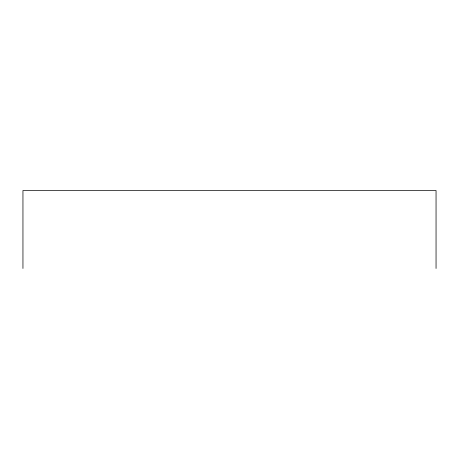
<?xml version="1.0" encoding="UTF-8"?>
<svg xmlns="http://www.w3.org/2000/svg" width="459" height="459" viewBox="0 0 459 459"><rect width="100%" height="100%" fill="white"/><g stroke="black" fill="none" stroke-linecap="round" stroke-linejoin="round"><path stroke-width="0.69" d="M436.05 268.469L436.05 190.531L22.95 190.531L22.95 268.469"/></g></svg>
